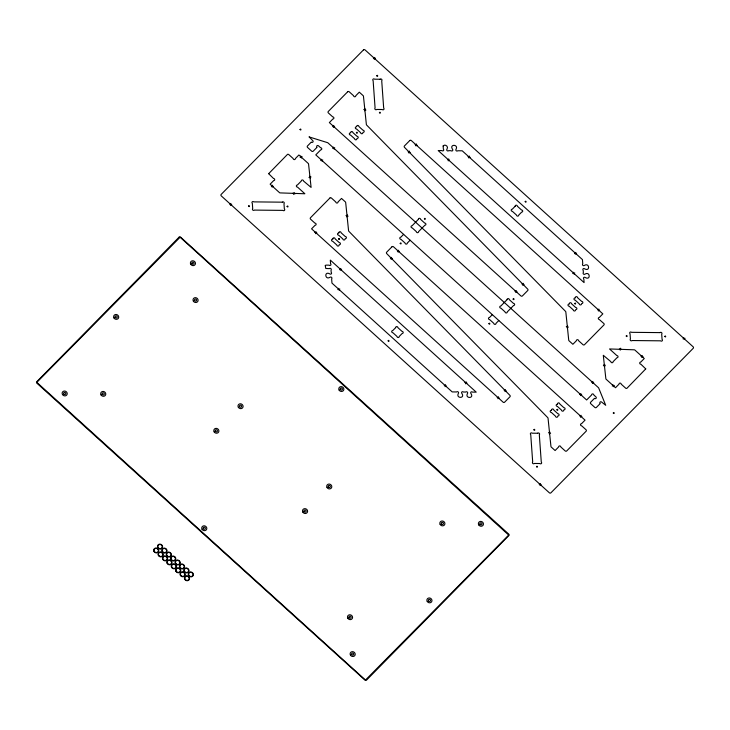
<?xml version="1.0" encoding="UTF-8"?>
<svg xmlns="http://www.w3.org/2000/svg" width="730" height="730" viewBox="0 0 730 730"><rect width="100%" height="100%" fill="white"/><g stroke="black" fill="none" stroke-linecap="round" stroke-linejoin="round"><path stroke-width="1.09" d="M230.443 205.404L230.899 203.405M272.144 187.199L272.609 185.201M293.725 194.518L294.19 192.519M333.354 127.412L333.811 125.414M315.57 233.673L316.026 231.675M364.617 110.778L365.082 108.779M346.814 216.874L347.279 214.875M408.937 153.099L409.402 151.101M415.945 145.945L416.401 143.947M391.152 259.36L391.618 257.362M398.16 252.206L398.616 250.207M448.257 160.883L448.713 158.885M468.861 158.018L469.317 156.019M445.081 386.69L445.546 384.692M465.685 383.825L466.151 381.827M515.782 292.502L516.238 290.504M522.789 285.348L523.246 283.349M497.997 398.762L498.453 396.764M505.005 391.608L505.461 389.61M567.128 327.834L567.584 325.835M549.325 433.93L549.781 431.932M540.036 485.578L540.492 483.579M598.372 311.035L598.837 309.036M580.45 395.605L580.916 393.607M580.587 417.295L581.053 415.297M592.432 383.433L592.888 381.434M620.217 350.19L620.673 348.192M641.789 357.508L642.254 355.51M403.617 234.366L400.797 237.223A1.113 1.022 29.7 0 0 399.775 238.254A1.113 1.022 29.7 0 0 400.943 239.312L405.095 243.072A1.113 1.022 29.7 0 0 406.263 244.13A1.113 1.022 29.7 0 0 407.285 243.09L410.096 240.234M492.321 314.648L489.511 317.504A1.113 1.022 29.7 0 0 488.489 318.535A1.113 1.022 29.7 0 0 489.657 319.594L493.808 323.353A1.113 1.022 29.7 0 0 494.977 324.403A1.113 1.022 29.7 0 0 495.989 323.372L498.809 320.516M373.395 58.674L375.457 58.117M300.103 157.279L302.156 156.722M332.697 148.382L334.751 147.825M320.716 160.554L322.769 159.998M308.963 177.509L311.026 176.952M339.596 269.717L341.649 269.16M337.798 289.6L339.851 289.043M574.546 253.666L576.6 253.109M572.749 273.549L574.802 272.993M682.997 338.848L685.05 338.291M603.381 365.757L605.435 365.201M612.242 385.988L614.304 385.431M363.777 109.473L365.922 110.075M468.021 156.722L470.156 157.324M415.105 144.65L417.241 145.243M332.515 126.117L334.65 126.71M447.417 159.587L449.552 160.189M408.097 151.804L410.242 152.406M271.314 185.904L273.449 186.506M292.885 193.222L295.029 193.824M345.974 215.569L348.119 216.171M521.95 284.052L524.085 284.645M397.321 250.901L399.456 251.503M229.603 204.108L231.738 204.701M597.532 309.739L599.677 310.341M314.73 232.368L316.866 232.97M514.942 291.206L517.077 291.808M390.313 258.064L392.448 258.657M566.288 326.538L568.424 327.14M619.378 348.885L621.513 349.488M640.958 356.204L643.093 356.806M591.592 382.137L593.727 382.739M579.611 394.3L581.746 394.903M504.165 390.304L506.301 390.906M464.846 382.52L466.99 383.122M579.748 416L581.892 416.593M497.157 397.467L499.293 398.06M444.241 385.385L446.386 385.988M548.486 432.635L550.621 433.237M539.196 484.273L541.332 484.875M683.645 337.561L684.393 339.569M575.203 252.379L575.952 254.396M573.406 272.263L574.154 274.279M612.899 384.701L613.647 386.717M604.029 364.471L604.778 366.487M374.052 57.387L374.8 59.404M333.345 147.104L334.094 149.112M321.364 159.268L322.113 161.275M309.62 176.222L310.369 178.239M300.76 155.992L301.508 158.008M340.253 268.43L341.001 270.447M338.455 288.313L339.204 290.33M36.865 382.383L365.493 680.031L508.71 535.063L180.109 237.259L36.865 382.328M325.27 265.684L325.79 268.476L329.376 268.631A1.113 1.022 29.7 0 1 330.918 268.649A1.113 1.022 29.7 0 1 331.028 270.118L331.192 272.39A1.113 1.022 29.7 0 1 331.292 273.869A1.113 1.022 29.7 0 1 329.75 273.85C324.074 270.684 324.887 280.42 329.996 277.327A1.113 1.022 29.7 0 1 331.539 277.345A1.113 1.022 29.7 0 1 331.648 278.823L331.958 283.103L452.18 391.91L456.661 391.955A1.113 1.022 29.7 0 1 458.203 391.974A1.113 1.022 29.7 0 1 458.312 393.443C455.611 398.571 465.357 398.781 461.953 393.479A1.113 1.022 29.7 0 1 461.844 392.01A1.113 1.022 29.7 0 1 463.386 392.019L465.758 392.046A1.113 1.022 29.7 0 1 467.3 392.065A1.113 1.022 29.7 0 1 467.41 393.543C464.7 398.662 474.454 398.872 471.042 393.579A1.113 1.022 29.7 0 1 470.941 392.101A1.113 1.022 29.7 0 1 472.483 392.12L476.234 392.156L330.307 260.099L330.562 263.694A1.113 1.022 29.7 0 1 330.672 265.163A1.113 1.022 29.7 0 1 329.13 265.154L325.808 265.127L325.27 265.684M443.147 145.954L443.356 149.13A1.113 1.022 29.7 0 1 443.466 150.608A1.113 1.022 29.7 0 1 441.924 150.59L438.173 150.553L584.091 282.61L583.836 279.015A1.113 1.022 29.7 0 1 583.726 277.546A1.113 1.022 29.7 0 1 585.277 277.555C590.944 280.731 590.141 270.985 585.022 274.079A1.113 1.022 29.7 0 1 583.48 274.06A1.113 1.022 29.7 0 1 583.38 272.591L583.215 270.319A1.113 1.022 29.7 0 1 583.106 268.841A1.113 1.022 29.7 0 1 584.648 268.859C590.324 272.025 589.521 262.289 584.402 265.382A1.113 1.022 29.7 0 1 582.859 265.364A1.113 1.022 29.7 0 1 582.75 263.886L582.449 259.606L462.218 150.8L457.737 150.754A1.113 1.022 29.7 0 1 456.195 150.736A1.113 1.022 29.7 0 1 456.086 149.267C458.787 144.138 449.041 143.929 452.454 149.23A1.113 1.022 29.7 0 1 452.554 150.699A1.113 1.022 29.7 0 1 451.012 150.69L448.649 150.663A1.113 1.022 29.7 0 1 447.098 150.645A1.113 1.022 29.7 0 1 446.997 149.166C448.932 146.283 444.762 143.774 443.147 145.954M268.658 173.676L273.531 178.503A1.113 1.022 29.7 0 1 274.699 179.553A1.113 1.022 29.7 0 1 273.677 180.593L270.146 184.179L279.426 192.574A1.113 1.022 29.7 0 0 280.192 192.903L304.885 193.76L297.53 187.108A1.113 1.022 29.7 0 1 296.362 186.05A1.113 1.022 29.7 0 1 297.384 185.018L301.335 180.994A1.113 1.022 29.7 0 1 302.357 179.963A1.113 1.022 29.7 0 1 303.516 181.022L311.108 187.428L308.562 164.095A1.113 1.022 29.7 0 0 308.188 163.392L298.899 154.979L295.358 158.574A1.113 1.022 29.7 0 1 294.345 159.605A1.113 1.022 29.7 0 1 293.177 158.547L288.542 154.358L287.611 154.267L268.658 173.676M645.749 368.896L626.787 388.442L625.856 388.351L621.221 384.162A1.113 1.022 29.7 0 0 620.062 383.104A1.113 1.022 29.7 0 0 619.04 384.135L615.509 387.73L606.229 379.335A1.113 1.022 29.7 0 1 605.845 378.615L603.29 355.282L610.882 361.688A1.113 1.022 29.7 0 0 612.05 362.746A1.113 1.022 29.7 0 0 613.063 361.715L617.023 357.691A1.113 1.022 29.7 0 0 618.036 356.66A1.113 1.022 29.7 0 0 616.877 355.601L609.523 348.949L634.215 349.807A1.113 1.022 29.7 0 1 634.963 350.117L644.261 358.53L640.721 362.116A1.113 1.022 29.7 0 0 639.708 363.157A1.113 1.022 29.7 0 0 640.876 364.206L645.749 368.896M248.538 206.097C249.952 207.886 249.487 204.364 248.538 206.061M287.091 206.499C288.542 208.242 288.012 204.783 287.1 206.426M300.03 129.538C301.481 131.318 300.988 127.741 300.03 129.538M338.62 238.993C339.988 240.754 339.724 237.314 338.629 238.92M356.404 132.732C357.91 134.493 357.289 130.935 356.404 132.732M376.79 75.838C378.131 77.654 377.839 74.086 376.79 75.801M379.427 112.712C380.905 114.491 380.321 110.942 379.427 112.712M388.132 340.873C389.61 342.635 389.008 339.14 388.132 340.837M400.204 243.428C401.536 245.234 401.327 241.676 400.204 243.391M424.404 218.845C425.9 220.615 425.225 217.056 424.404 218.845M488.908 323.7C490.305 325.48 489.958 321.939 488.917 323.664M513.108 299.127C514.504 300.915 514.121 297.384 513.117 299.09M525.18 201.681C526.595 203.469 526.138 199.974 525.18 201.644M533.885 429.833C535.309 431.603 534.834 428.145 533.895 429.76M536.523 466.716C537.973 468.496 537.426 464.946 536.523 466.716M556.908 409.822C558.267 411.62 557.912 408.097 556.908 409.785M574.692 303.561C575.924 305.368 575.906 301.946 574.702 303.488M613.282 413.016C614.697 414.795 614.258 411.309 613.291 412.979M626.221 336.055C627.572 337.862 627.234 334.367 626.231 335.982M664.774 336.448C666.262 338.218 665.678 334.687 664.774 336.448M179.087 237.168L36.765 381.717A1.113 1.022 29.7 0 0 36.874 383.195L364.963 680.105A1.113 1.022 29.7 0 0 366.506 680.123L508.828 535.574A1.113 1.022 29.7 0 0 508.728 534.095L180.629 237.186A1.113 1.022 29.7 0 0 179.087 237.168M363.494 49.877L221.172 194.426A1.113 1.022 29.7 0 0 221.272 195.905L549.371 492.814A1.113 1.022 29.7 0 0 550.913 492.832L693.235 348.283A1.113 1.022 29.7 0 0 693.126 346.805L365.036 49.895A1.113 1.022 29.7 0 0 363.494 49.877M347.681 91.77L328.272 111.489A1.113 1.022 29.7 0 0 328.381 112.958L332.734 116.9A1.113 1.022 29.7 0 1 333.902 117.959A1.113 1.022 29.7 0 1 332.889 118.99L329.349 122.585L520.873 295.905A1.113 1.022 29.7 0 0 522.415 295.924L527.735 290.522A1.113 1.022 29.7 0 0 527.68 289.098L366.679 125.095A1.113 1.022 29.7 0 1 366.36 124.429L363.467 96.305A1.113 1.022 29.7 0 0 363.093 95.603L359.297 92.162L355.765 95.758A1.113 1.022 29.7 0 1 354.743 96.789A1.113 1.022 29.7 0 1 353.585 95.73L349.223 91.788A1.113 1.022 29.7 0 0 347.681 91.77M309.173 136.939L312.75 140.625A1.113 1.022 29.7 0 1 312.851 142.104A1.113 1.022 29.7 0 1 311.309 142.085L307.494 145.964A1.113 1.022 29.7 0 0 307.576 147.46L311.646 151.137A1.113 1.022 29.7 0 0 313.216 151.174L317.048 147.278A1.113 1.022 29.7 0 1 316.939 145.808A1.113 1.022 29.7 0 1 318.481 145.817L320.616 147.752A1.113 1.022 29.7 0 1 321.784 148.801A1.113 1.022 29.7 0 1 320.762 149.832L315.789 154.888L586.628 399.985L591.61 394.939A1.113 1.022 29.7 0 1 592.623 393.908A1.113 1.022 29.7 0 1 593.791 394.957L595.917 396.892A1.113 1.022 29.7 0 1 596.027 398.361A1.113 1.022 29.7 0 1 594.485 398.352L590.652 402.239A1.113 1.022 29.7 0 0 590.752 403.717L594.841 407.422A1.113 1.022 29.7 0 0 596.383 407.431L600.215 403.544A1.113 1.022 29.7 0 1 600.115 402.066A1.113 1.022 29.7 0 1 601.657 402.084L605.708 405.287L598.709 388.059A1.113 1.022 29.7 0 0 598.417 387.639L327.971 142.897A1.113 1.022 29.7 0 0 327.514 142.642L309.173 136.939M350.701 132.559L350.345 132.924A1.113 1.022 29.7 0 0 349.323 133.964A1.113 1.022 29.7 0 0 350.491 135.013L354.643 138.773A1.113 1.022 29.7 0 0 355.811 139.832A1.113 1.022 29.7 0 0 356.824 138.8L357.189 138.426A1.113 1.022 29.7 0 0 358.202 137.395A1.113 1.022 29.7 0 0 357.043 136.337L352.882 132.586A1.113 1.022 29.7 0 0 351.723 131.528A1.113 1.022 29.7 0 0 350.701 132.559M356.696 126.472L356.331 126.847A1.113 1.022 29.7 0 0 355.318 127.878A1.113 1.022 29.7 0 0 356.477 128.936L360.629 132.687A1.113 1.022 29.7 0 0 361.797 133.745A1.113 1.022 29.7 0 0 362.819 132.714L363.175 132.34A1.113 1.022 29.7 0 0 364.197 131.309A1.113 1.022 29.7 0 0 363.029 130.259L358.877 126.5A1.113 1.022 29.7 0 0 357.709 125.441A1.113 1.022 29.7 0 0 356.696 126.472M329.896 198.031L310.487 217.741A1.113 1.022 29.7 0 0 310.597 219.219L314.949 223.161A1.113 1.022 29.7 0 1 316.117 224.219A1.113 1.022 29.7 0 1 315.104 225.251L311.564 228.837L503.089 402.166A1.113 1.022 29.7 0 0 504.631 402.175L509.951 396.782A1.113 1.022 29.7 0 0 509.896 395.35L348.894 231.346A1.113 1.022 29.7 0 1 348.575 230.689L345.682 202.566A1.113 1.022 29.7 0 0 345.308 201.854L341.512 198.423L337.981 202.009A1.113 1.022 29.7 0 1 336.959 203.049A1.113 1.022 29.7 0 1 335.8 201.991L331.438 198.049A1.113 1.022 29.7 0 0 329.896 198.031M409.767 140.534L404.457 145.927A1.113 1.022 29.7 0 0 404.511 147.36L565.513 311.363A1.113 1.022 29.7 0 1 565.832 312.02L568.725 340.143A1.113 1.022 29.7 0 0 569.09 340.855L572.886 344.286L576.426 340.7A1.113 1.022 29.7 0 1 577.439 339.66A1.113 1.022 29.7 0 1 578.607 340.718L582.96 344.66A1.113 1.022 29.7 0 0 584.511 344.679L603.911 324.969A1.113 1.022 29.7 0 0 603.81 323.49L599.303 319.539A1.113 1.022 29.7 0 1 599.303 317.459L602.834 313.873L411.309 140.543A1.113 1.022 29.7 0 0 409.767 140.534M332.916 238.82L332.551 239.184A1.113 1.022 29.7 0 0 331.539 240.216A1.113 1.022 29.7 0 0 332.707 241.274L336.858 245.034A1.113 1.022 29.7 0 0 338.026 246.083A1.113 1.022 29.7 0 0 339.039 245.052L339.404 244.687A1.113 1.022 29.7 0 0 340.417 243.656A1.113 1.022 29.7 0 0 339.258 242.597L335.097 238.838A1.113 1.022 29.7 0 0 333.938 237.788A1.113 1.022 29.7 0 0 332.916 238.82M338.912 232.733L338.547 233.098A1.113 1.022 29.7 0 0 337.534 234.138A1.113 1.022 29.7 0 0 338.693 235.188L342.845 238.947A1.113 1.022 29.7 0 0 344.012 240.006A1.113 1.022 29.7 0 0 345.034 238.975L345.39 238.601A1.113 1.022 29.7 0 0 346.412 237.569A1.113 1.022 29.7 0 0 345.244 236.511L341.093 232.761A1.113 1.022 29.7 0 0 339.924 231.702A1.113 1.022 29.7 0 0 338.912 232.733M418.409 219.338L412.058 225.789A1.113 1.022 29.7 0 0 411.045 226.82A1.113 1.022 29.7 0 0 412.204 227.879L416.355 231.638A1.113 1.022 29.7 0 0 417.524 232.688A1.113 1.022 29.7 0 0 418.546 231.656L424.897 225.205A1.113 1.022 29.7 0 0 425.909 224.174A1.113 1.022 29.7 0 0 424.741 223.115L420.589 219.356A1.113 1.022 29.7 0 0 419.431 218.306A1.113 1.022 29.7 0 0 418.409 219.338M391.983 246.786L386.672 252.188A1.113 1.022 29.7 0 0 386.727 253.611L547.728 417.615A1.113 1.022 29.7 0 1 548.048 418.281L550.94 446.404A1.113 1.022 29.7 0 0 551.305 447.107L555.101 450.547L558.642 446.952A1.113 1.022 29.7 0 1 559.654 445.921A1.113 1.022 29.7 0 1 560.822 446.979L565.175 450.921A1.113 1.022 29.7 0 0 566.726 450.939L586.126 431.22A1.113 1.022 29.7 0 0 586.026 429.751L581.664 425.809A1.113 1.022 29.7 0 1 580.505 424.75A1.113 1.022 29.7 0 1 581.518 423.719L585.049 420.124L393.525 246.804A1.113 1.022 29.7 0 0 391.983 246.786M395.687 327.606L392.722 330.617A1.113 1.022 29.7 0 0 391.7 331.648A1.113 1.022 29.7 0 0 392.868 332.707L397.02 336.466A1.113 1.022 29.7 0 0 398.188 337.525A1.113 1.022 29.7 0 0 399.201 336.484L402.175 333.473A1.113 1.022 29.7 0 0 403.188 332.442A1.113 1.022 29.7 0 0 402.02 331.384L397.868 327.624A1.113 1.022 29.7 0 0 396.7 326.575A1.113 1.022 29.7 0 0 395.687 327.606M515.197 206.225L512.232 209.236A1.113 1.022 29.7 0 0 511.21 210.267A1.113 1.022 29.7 0 0 512.378 211.326L516.53 215.085A1.113 1.022 29.7 0 0 517.698 216.135A1.113 1.022 29.7 0 0 518.711 215.104L521.685 212.092A1.113 1.022 29.7 0 0 522.698 211.061A1.113 1.022 29.7 0 0 521.53 210.003L517.378 206.243A1.113 1.022 29.7 0 0 516.21 205.185A1.113 1.022 29.7 0 0 515.197 206.225M507.122 299.619L500.771 306.071A1.113 1.022 29.7 0 0 499.749 307.102A1.113 1.022 29.7 0 0 500.917 308.151L505.069 311.911A1.113 1.022 29.7 0 0 506.237 312.969A1.113 1.022 29.7 0 0 507.25 311.938L513.61 305.487A1.113 1.022 29.7 0 0 514.623 304.456A1.113 1.022 29.7 0 0 513.455 303.397L509.303 299.638A1.113 1.022 29.7 0 0 508.135 298.579A1.113 1.022 29.7 0 0 507.122 299.619M569.373 303.735L569.008 304.109A1.113 1.022 29.7 0 0 567.995 305.14A1.113 1.022 29.7 0 0 569.154 306.198L573.315 309.949A1.113 1.022 29.7 0 0 574.473 311.007A1.113 1.022 29.7 0 0 575.495 309.976L575.861 309.611A1.113 1.022 29.7 0 0 576.873 308.571A1.113 1.022 29.7 0 0 575.705 307.522L571.553 303.762A1.113 1.022 29.7 0 0 570.385 302.704A1.113 1.022 29.7 0 0 569.373 303.735M575.359 297.657L575.003 298.023A1.113 1.022 29.7 0 0 573.981 299.054A1.113 1.022 29.7 0 0 575.149 300.112L579.301 303.872A1.113 1.022 29.7 0 0 580.469 304.921A1.113 1.022 29.7 0 0 581.481 303.89L581.846 303.525A1.113 1.022 29.7 0 0 582.859 302.494A1.113 1.022 29.7 0 0 581.701 301.435L577.539 297.676A1.113 1.022 29.7 0 0 576.381 296.626A1.113 1.022 29.7 0 0 575.359 297.657M551.588 409.995L551.223 410.37A1.113 1.022 29.7 0 0 550.21 411.401A1.113 1.022 29.7 0 0 551.369 412.45L555.53 416.209A1.113 1.022 29.7 0 0 556.689 417.268A1.113 1.022 29.7 0 0 557.711 416.237L558.076 415.863A1.113 1.022 29.7 0 0 559.089 414.832A1.113 1.022 29.7 0 0 557.921 413.773L553.769 410.023A1.113 1.022 29.7 0 0 552.601 408.964A1.113 1.022 29.7 0 0 551.588 409.995M557.574 403.909L557.218 404.283A1.113 1.022 29.7 0 0 556.196 405.314A1.113 1.022 29.7 0 0 557.364 406.373L561.516 410.123A1.113 1.022 29.7 0 0 562.684 411.182A1.113 1.022 29.7 0 0 563.697 410.151L564.062 409.785A1.113 1.022 29.7 0 0 565.075 408.745A1.113 1.022 29.7 0 0 563.916 407.696L559.755 403.936A1.113 1.022 29.7 0 0 558.596 402.878A1.113 1.022 29.7 0 0 557.574 403.909M380.065 79.251L374.563 79.187A1.113 1.022 29.7 0 0 373.021 79.178A1.113 1.022 29.7 0 0 373.13 80.647L375.083 107.967A1.113 1.022 29.7 0 0 375.193 109.445A1.113 1.022 29.7 0 0 376.735 109.454L382.228 109.518A1.113 1.022 29.7 0 0 383.77 109.527A1.113 1.022 29.7 0 0 383.67 108.058L381.717 80.738A1.113 1.022 29.7 0 0 381.607 79.26A1.113 1.022 29.7 0 0 380.065 79.251M282.327 202.173L253.766 201.882A1.113 1.022 29.7 0 0 252.224 201.863A1.113 1.022 29.7 0 0 252.334 203.341L252.708 208.597A1.113 1.022 29.7 0 0 252.817 210.076A1.113 1.022 29.7 0 0 254.359 210.094L282.911 210.386A1.113 1.022 29.7 0 0 284.454 210.404A1.113 1.022 29.7 0 0 284.353 208.926L283.979 203.67A1.113 1.022 29.7 0 0 283.87 202.192A1.113 1.022 29.7 0 0 282.327 202.173M660.048 332.615L631.486 332.323A1.113 1.022 29.7 0 0 629.944 332.305A1.113 1.022 29.7 0 0 630.054 333.783L630.428 339.039A1.113 1.022 29.7 0 0 630.528 340.518A1.113 1.022 29.7 0 0 632.08 340.536L660.632 340.828A1.113 1.022 29.7 0 0 662.174 340.846A1.113 1.022 29.7 0 0 662.073 339.368L661.69 334.112A1.113 1.022 29.7 0 0 661.59 332.634A1.113 1.022 29.7 0 0 660.048 332.615M537.672 433.255L532.17 433.191A1.113 1.022 29.7 0 0 530.628 433.182A1.113 1.022 29.7 0 0 530.737 434.651L532.69 461.971A1.113 1.022 29.7 0 0 532.79 463.45A1.113 1.022 29.7 0 0 534.342 463.459L539.835 463.523A1.113 1.022 29.7 0 0 541.377 463.532A1.113 1.022 29.7 0 0 541.277 462.063L539.315 434.742A1.113 1.022 29.7 0 0 539.214 433.264A1.113 1.022 29.7 0 0 537.672 433.255M158.173 547.5A2.236 2.035 29.7 0 0 161.96 547.719A2.236 2.035 29.7 0 0 159.998 544.48A2.236 2.035 29.7 0 0 158.173 547.5M157.862 547.655A2.61 2.382 29.7 0 0 162.279 547.902A2.61 2.382 29.7 0 0 159.989 544.133A2.61 2.382 29.7 0 0 157.862 547.655M162.571 551.479A2.236 2.035 29.7 0 0 166.358 551.697A2.236 2.035 29.7 0 0 164.396 548.458A2.236 2.035 29.7 0 0 162.571 551.479M162.252 551.643A2.61 2.382 29.7 0 0 166.677 551.889A2.61 2.382 29.7 0 0 164.387 548.111A2.61 2.382 29.7 0 0 162.252 551.643M166.96 555.457A2.236 2.035 29.7 0 0 170.747 555.676A2.236 2.035 29.7 0 0 168.785 552.437A2.236 2.035 29.7 0 0 166.96 555.457M166.65 555.621A2.61 2.382 29.7 0 0 171.066 555.868A2.61 2.382 29.7 0 0 168.785 552.09A2.61 2.382 29.7 0 0 166.65 555.621M171.358 559.436A2.236 2.035 29.7 0 0 175.145 559.654A2.236 2.035 29.7 0 0 173.183 556.415A2.236 2.035 29.7 0 0 171.358 559.436M171.048 559.6A2.61 2.382 29.7 0 0 175.465 559.846A2.61 2.382 29.7 0 0 173.174 556.068A2.61 2.382 29.7 0 0 171.048 559.6M175.757 563.414A2.236 2.035 29.7 0 0 179.543 563.633A2.236 2.035 29.7 0 0 177.582 560.394A2.236 2.035 29.7 0 0 175.757 563.414M175.446 563.578A2.61 2.382 29.7 0 0 179.863 563.825A2.61 2.382 29.7 0 0 177.572 560.047A2.61 2.382 29.7 0 0 175.446 563.578M180.155 567.392A2.236 2.035 29.7 0 0 183.942 567.611A2.236 2.035 29.7 0 0 181.98 564.372A2.236 2.035 29.7 0 0 180.155 567.392M179.845 567.557A2.61 2.382 29.7 0 0 184.261 567.803A2.61 2.382 29.7 0 0 181.971 564.025A2.61 2.382 29.7 0 0 179.845 567.557M184.553 571.38A2.236 2.035 29.7 0 0 188.34 571.59A2.236 2.035 29.7 0 0 186.378 568.36A2.236 2.035 29.7 0 0 184.553 571.38M184.234 571.535A2.61 2.382 29.7 0 0 188.659 571.782A2.61 2.382 29.7 0 0 186.369 568.004A2.61 2.382 29.7 0 0 184.234 571.535M188.942 575.359A2.236 2.035 29.7 0 0 192.738 575.568A2.236 2.035 29.7 0 0 190.776 572.338A2.236 2.035 29.7 0 0 188.942 575.359M188.632 575.514A2.61 2.382 29.7 0 0 193.058 575.76A2.61 2.382 29.7 0 0 190.767 571.982A2.61 2.382 29.7 0 0 188.632 575.514M154.34 551.396A2.236 2.035 29.7 0 0 158.127 551.606A2.236 2.035 29.7 0 0 156.165 548.376A2.236 2.035 29.7 0 0 154.34 551.396M154.021 551.552A2.61 2.382 29.7 0 0 158.446 551.798A2.61 2.382 29.7 0 0 156.156 548.029A2.61 2.382 29.7 0 0 154.021 551.552M158.729 555.375A2.236 2.035 29.7 0 0 162.525 555.585A2.236 2.035 29.7 0 0 160.564 552.355A2.236 2.035 29.7 0 0 158.729 555.375M158.419 555.53A2.61 2.382 29.7 0 0 162.845 555.776A2.61 2.382 29.7 0 0 160.554 552.008A2.61 2.382 29.7 0 0 158.419 555.53M163.128 559.353A2.236 2.035 29.7 0 0 166.914 559.563A2.236 2.035 29.7 0 0 164.953 556.333A2.236 2.035 29.7 0 0 163.128 559.353M162.817 559.508A2.61 2.382 29.7 0 0 167.234 559.755A2.61 2.382 29.7 0 0 164.953 555.986A2.61 2.382 29.7 0 0 162.817 559.508M167.526 563.332A2.236 2.035 29.7 0 0 171.313 563.542A2.236 2.035 29.7 0 0 169.351 560.311A2.236 2.035 29.7 0 0 167.526 563.332M167.216 563.487A2.61 2.382 29.7 0 0 171.632 563.733A2.61 2.382 29.7 0 0 169.342 559.965A2.61 2.382 29.7 0 0 167.216 563.487M171.924 567.31A2.236 2.035 29.7 0 0 175.711 567.52A2.236 2.035 29.7 0 0 173.749 564.29A2.236 2.035 29.7 0 0 171.924 567.31M171.614 567.466A2.61 2.382 29.7 0 0 176.03 567.712A2.61 2.382 29.7 0 0 173.74 563.943A2.61 2.382 29.7 0 0 171.614 567.466M176.322 571.289A2.236 2.035 29.7 0 0 180.109 571.499A2.236 2.035 29.7 0 0 178.147 568.269A2.236 2.035 29.7 0 0 176.322 571.289M176.012 571.444A2.61 2.382 29.7 0 0 180.429 571.69A2.61 2.382 29.7 0 0 178.138 567.922A2.61 2.382 29.7 0 0 176.012 571.444M180.721 575.267A2.236 2.035 29.7 0 0 184.507 575.477A2.236 2.035 29.7 0 0 182.546 572.247A2.236 2.035 29.7 0 0 180.721 575.267M180.401 575.423A2.61 2.382 29.7 0 0 184.827 575.669A2.61 2.382 29.7 0 0 182.536 571.9A2.61 2.382 29.7 0 0 180.401 575.423M184.799 579.401A2.61 2.382 29.7 0 0 189.216 579.647A2.61 2.382 29.7 0 0 186.935 575.879A2.61 2.382 29.7 0 0 184.799 579.401M185.11 579.246A2.236 2.035 29.7 0 0 188.897 579.456A2.236 2.035 29.7 0 0 186.935 576.226A2.236 2.035 29.7 0 0 185.11 579.246M203.341 528.712A1.113 1.022 29.7 0 0 205.23 528.812A1.113 1.022 29.7 0 0 204.254 527.197A1.113 1.022 29.7 0 0 203.341 528.712M202.091 529.332A2.61 2.382 29.7 0 0 206.508 529.578A2.61 2.382 29.7 0 0 204.227 525.81A2.61 2.382 29.7 0 0 202.091 529.332M340.39 389.519A1.113 1.022 29.7 0 0 342.279 389.619A1.113 1.022 29.7 0 0 341.302 388.004A1.113 1.022 29.7 0 0 340.39 389.519M339.14 390.139A2.61 2.382 29.7 0 0 343.556 390.386A2.61 2.382 29.7 0 0 341.266 386.617A2.61 2.382 29.7 0 0 339.14 390.139M215.405 431.266A1.113 1.022 29.7 0 0 217.303 431.366A1.113 1.022 29.7 0 0 216.317 429.751A1.113 1.022 29.7 0 0 215.405 431.266M304.118 511.538A1.113 1.022 29.7 0 0 306.016 511.648A1.113 1.022 29.7 0 0 305.03 510.033A1.113 1.022 29.7 0 0 304.118 511.538M115.24 317.377A1.113 1.022 29.7 0 0 117.129 317.477A1.113 1.022 29.7 0 0 116.152 315.862A1.113 1.022 29.7 0 0 115.24 317.377M428.492 600.854A1.113 1.022 29.7 0 0 430.381 600.963A1.113 1.022 29.7 0 0 429.404 599.348A1.113 1.022 29.7 0 0 428.492 600.854M239.604 406.683A1.113 1.022 29.7 0 0 241.502 406.793A1.113 1.022 29.7 0 0 240.517 405.177A1.113 1.022 29.7 0 0 239.604 406.683M328.317 486.965A1.113 1.022 29.7 0 0 330.215 487.074A1.113 1.022 29.7 0 0 329.23 485.45A1.113 1.022 29.7 0 0 328.317 486.965M479.984 524.295A1.113 1.022 29.7 0 0 481.873 524.395A1.113 1.022 29.7 0 0 480.897 522.78A1.113 1.022 29.7 0 0 479.984 524.295M191.999 263.676A1.113 1.022 29.7 0 0 193.888 263.785A1.113 1.022 29.7 0 0 192.912 262.161A1.113 1.022 29.7 0 0 191.999 263.676M194.636 300.55A1.113 1.022 29.7 0 0 196.525 300.66A1.113 1.022 29.7 0 0 195.549 299.045A1.113 1.022 29.7 0 0 194.636 300.55M63.747 393.935A1.113 1.022 29.7 0 0 65.636 394.045A1.113 1.022 29.7 0 0 64.66 392.43A1.113 1.022 29.7 0 0 63.747 393.935M351.732 654.555A1.113 1.022 29.7 0 0 353.621 654.655A1.113 1.022 29.7 0 0 352.645 653.04A1.113 1.022 29.7 0 0 351.732 654.555M441.431 523.894A1.113 1.022 29.7 0 0 443.32 523.994A1.113 1.022 29.7 0 0 442.344 522.379A1.113 1.022 29.7 0 0 441.431 523.894M349.095 617.671A1.113 1.022 29.7 0 0 350.984 617.781A1.113 1.022 29.7 0 0 350.008 616.166A1.113 1.022 29.7 0 0 349.095 617.671M102.3 394.337A1.113 1.022 29.7 0 0 104.189 394.437A1.113 1.022 29.7 0 0 103.213 392.822A1.113 1.022 29.7 0 0 102.3 394.337M62.497 394.565A2.61 2.382 29.7 0 0 66.914 394.802A2.61 2.382 29.7 0 0 64.623 391.034A2.61 2.382 29.7 0 0 62.497 394.565M101.05 394.957A2.61 2.382 29.7 0 0 105.467 395.204A2.61 2.382 29.7 0 0 103.185 391.435A2.61 2.382 29.7 0 0 101.05 394.957M113.989 317.997A2.61 2.382 29.7 0 0 118.406 318.243A2.61 2.382 29.7 0 0 116.116 314.475A2.61 2.382 29.7 0 0 113.989 317.997M214.164 431.886A2.61 2.382 29.7 0 0 218.58 432.133A2.61 2.382 29.7 0 0 216.29 428.364A2.61 2.382 29.7 0 0 214.164 431.886M238.363 407.313A2.61 2.382 29.7 0 0 242.78 407.559A2.61 2.382 29.7 0 0 240.489 403.781A2.61 2.382 29.7 0 0 238.363 407.313M302.868 512.168A2.61 2.382 29.7 0 0 307.293 512.414A2.61 2.382 29.7 0 0 305.003 508.646A2.61 2.382 29.7 0 0 302.868 512.168M327.067 487.585A2.61 2.382 29.7 0 0 331.493 487.832A2.61 2.382 29.7 0 0 329.203 484.063A2.61 2.382 29.7 0 0 327.067 487.585M427.242 601.474A2.61 2.382 29.7 0 0 431.658 601.721A2.61 2.382 29.7 0 0 429.377 597.952A2.61 2.382 29.7 0 0 427.242 601.474M440.181 524.514A2.61 2.382 29.7 0 0 444.597 524.76A2.61 2.382 29.7 0 0 442.307 520.992A2.61 2.382 29.7 0 0 440.181 524.514M478.734 524.916A2.61 2.382 29.7 0 0 483.151 525.162A2.61 2.382 29.7 0 0 480.869 521.393A2.61 2.382 29.7 0 0 478.734 524.916M190.749 264.296A2.61 2.382 29.7 0 0 195.165 264.543A2.61 2.382 29.7 0 0 192.875 260.774A2.61 2.382 29.7 0 0 190.749 264.296M193.386 301.18A2.61 2.382 29.7 0 0 197.803 301.426A2.61 2.382 29.7 0 0 195.512 297.657A2.61 2.382 29.7 0 0 193.386 301.18M350.482 655.175A2.61 2.382 29.7 0 0 354.899 655.421A2.61 2.382 29.7 0 0 352.617 651.653A2.61 2.382 29.7 0 0 350.482 655.175M347.845 618.301A2.61 2.382 29.7 0 0 352.262 618.547A2.61 2.382 29.7 0 0 349.971 614.769A2.61 2.382 29.7 0 0 347.845 618.301"/></g></svg>
